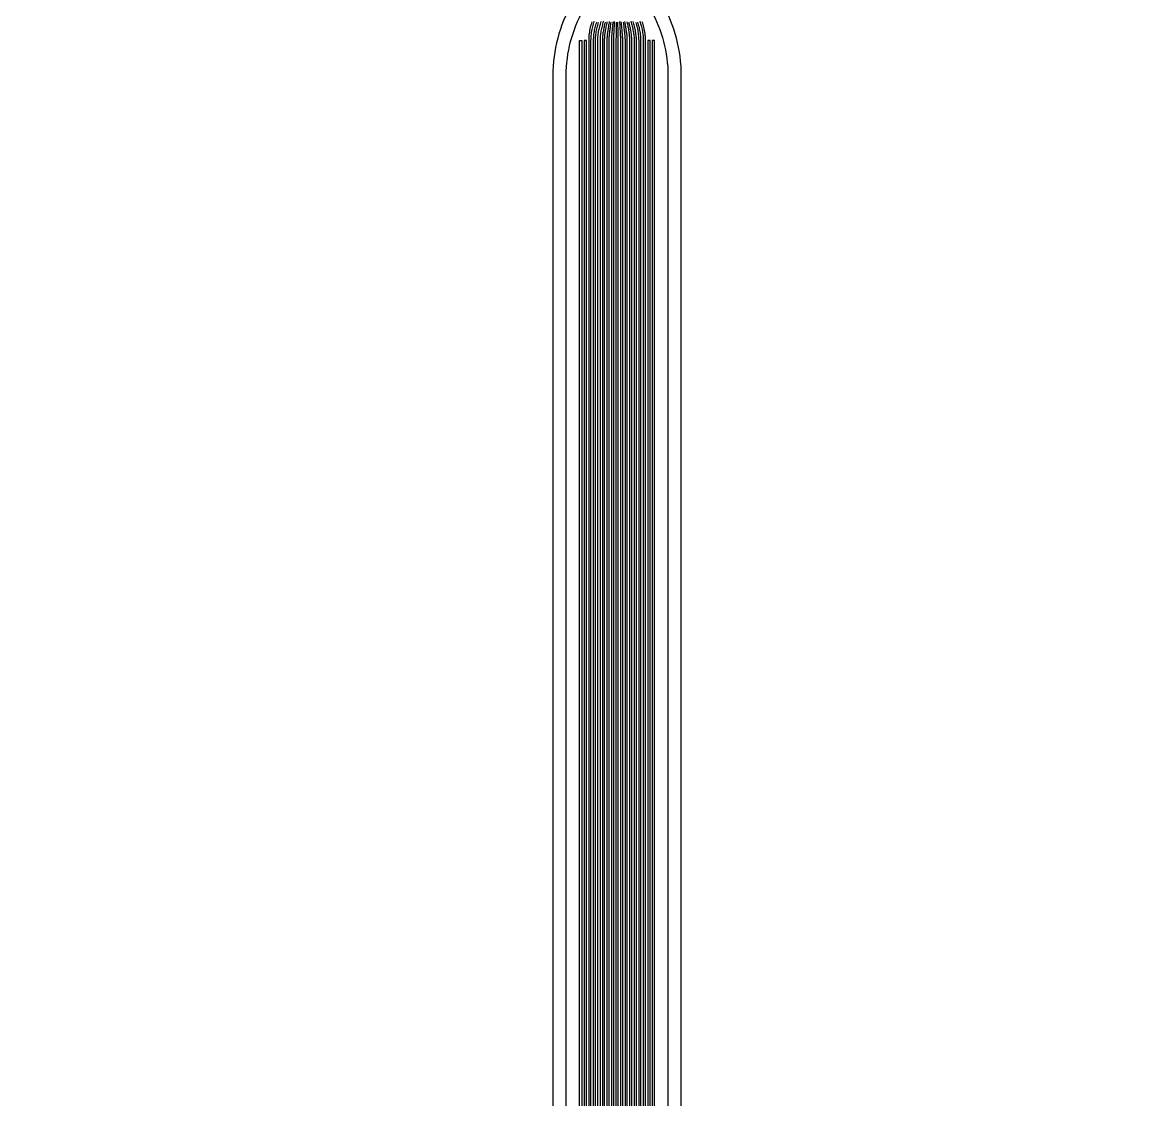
# Model space of a CAD drawing. Header units: millimetres. Extents: x 0 to 9.8, y 0 to 27.1.
# Drawn here: x 0.43 to 8.83, y 13.53 to 21.59 of the extents above; entities that cross this region are included whole.
import ezdxf

# ---------------------------------------------------------------- set-up
doc = ezdxf.new("R2010")
doc.units = ezdxf.units.MM
doc.header["$MEASUREMENT"] = 0
for name, color, linetype in [('Etch Layer 1', 10, 'Continuous'), ('Etch Layer 2', 112, 'Continuous'), ('Metal Layer 1', 52, 'Continuous')]:
    doc.layers.add(name, color=color, linetype=linetype)

msp = doc.modelspace()

# ---------------------------------------------------------------- linework, layer by layer
at = {"layer": 'Etch Layer 1'}
for points in [[(5.359, 4.65), (5.359, 21.1887, 0.128513), (5.2183, 21.7269), (5.1936, 21.771, -0.128513), (5.0785, 22.2113), (5.0785, 26.85, 0.414214), (4.8785, 27.05, 0.414214), (4.6785, 26.85), (4.6785, 22.2113, -0.128513), (4.5634, 21.771), (4.5387, 21.7269, 0.128513), (4.398, 21.1887), (4.398, 4.65, -0.414214)], [(4.498, 4.45), (4.498, 21.1887, -0.128513), (4.6259, 21.6779), (4.6506, 21.7221, 0.128513), (4.7785, 22.2113), (4.7785, 26.85, -0.414214), (4.8785, 26.95, -0.414214), (4.9785, 26.85), (4.9785, 22.2113, 0.128513), (5.1064, 21.7221), (5.1311, 21.6779, -0.128513), (5.259, 21.1887), (5.259, 4.45, 0.414214)]]:
    msp.add_lwpolyline(points, format="xyb", dxfattribs=at)
at = {"layer": 'Etch Layer 2'}
for points in [[(5.359, 4.65), (5.359, 21.1887, 0.128513), (5.2183, 21.7269), (5.1936, 21.771, -0.128513), (5.0785, 22.2113), (5.0785, 26.85, 0.414214), (4.8785, 27.05, 0.414214), (4.6785, 26.85), (4.6785, 22.2113, -0.128513), (4.5634, 21.771), (4.5387, 21.7269, 0.128513), (4.398, 21.1887), (4.398, 4.65, -0.414214)], [(4.498, 4.45), (4.498, 21.1887, -0.128513), (4.6259, 21.6779), (4.6506, 21.7221, 0.128513), (4.7785, 22.2113), (4.7785, 26.85, -0.414214), (4.8785, 26.95, -0.414214), (4.9785, 26.85), (4.9785, 22.2113, 0.128513), (5.1064, 21.7221), (5.1311, 21.6779, -0.128513), (5.259, 21.1887), (5.259, 4.45, 0.414214)]]:
    msp.add_lwpolyline(points, format="xyb", dxfattribs=at)
at = {"layer": 'Metal Layer 1'}
for points in [[(4.6905, 21.5904), (4.6869, 21.5802), (4.6835, 21.5698), (4.6804, 21.5591), (4.6776, 21.5482), (4.675, 21.537), (4.6727, 21.5256), (4.6707, 21.5138), (4.6691, 21.5017), (4.6677, 21.4893), (4.6668, 21.4766), (4.6662, 21.4635), (4.666, 21.45, 0.0037), (4.666, 21.45), (4.666, 3.0185, -0.414214)], [(4.683, 2.9845), (4.683, 21.45, -0.003664), (4.683, 21.45), (4.6832, 21.4625), (4.6837, 21.4747), (4.6846, 21.4867), (4.6858, 21.4984), (4.6873, 21.5098), (4.6892, 21.521), (4.6913, 21.532), (4.6936, 21.5427), (4.6963, 21.5533), (4.6991, 21.5636), (4.7022, 21.5738), (4.7055, 21.5837), (4.709, 21.5936)], [(4.7238, 21.5868), (4.7206, 21.5771), (4.7176, 21.5673), (4.7147, 21.5574), (4.7121, 21.5474), (4.7097, 21.5372), (4.7075, 21.5269), (4.7056, 21.5164), (4.704, 21.5058), (4.7026, 21.495), (4.7015, 21.484), (4.7007, 21.4729), (4.7002, 21.4615), (4.7, 21.45, 0.003623), (4.7, 21.45), (4.7, 2.9505, -0.414214)], [(4.717, 2.9165), (4.717, 21.4499, -0.005487), (4.717, 21.4501), (4.7172, 21.4614), (4.7178, 21.4725), (4.7186, 21.4836), (4.7197, 21.4944), (4.721, 21.5051), (4.7226, 21.5156), (4.7244, 21.5259), (4.7264, 21.5362), (4.7286, 21.5463), (4.731, 21.5562), (4.7336, 21.5661), (4.7363, 21.5758), (4.7393, 21.5854)], [(4.734, 2.8825), (4.734, 21.4563, -0.010374), (4.734, 21.4565), (4.7345, 21.4693), (4.7352, 21.4788), (4.7361, 21.4884), (4.7372, 21.4979), (4.7386, 21.5074), (4.7401, 21.5169), (4.7419, 21.5263), (4.7438, 21.5358), (4.7459, 21.5452), (4.7482, 21.5546), (4.7507, 21.564), (4.7533, 21.5734), (4.756, 21.5828), (4.7588, 21.5922)], [(4.7755, 21.5944), (4.7729, 21.5851), (4.7704, 21.5757), (4.768, 21.5664), (4.7657, 21.5572), (4.7635, 21.548), (4.7615, 21.5389), (4.7597, 21.5298), (4.7579, 21.5207), (4.7564, 21.5117), (4.755, 21.5027), (4.7538, 21.4938), (4.7528, 21.485), (4.752, 21.4762), (4.7515, 21.4674), (4.7511, 21.4587), (4.751, 21.45, 0.003446), (4.751, 21.45), (4.751, 2.8485, -0.414214)], [(4.7892, 21.5875), (4.787, 21.5781), (4.7848, 21.5688), (4.7827, 21.5597), (4.7807, 21.5506), (4.7789, 21.5416), (4.7771, 21.5327), (4.7755, 21.5239), (4.774, 21.5152), (4.7727, 21.5066), (4.7715, 21.4982), (4.7705, 21.4898), (4.7696, 21.4816), (4.7689, 21.4735), (4.7684, 21.4656), (4.768, 21.4551, 0.009724), (4.768, 21.455), (4.768, 2.8145, -0.414214)], [(4.785, 2.7805), (4.785, 21.4543, -0.009262), (4.785, 21.4545), (4.7853, 21.4637), (4.7858, 21.4709), (4.7863, 21.4783), (4.7871, 21.4859), (4.7879, 21.4936), (4.789, 21.5016), (4.7901, 21.5097), (4.7913, 21.518), (4.7927, 21.5265), (4.7942, 21.5351), (4.7958, 21.5439), (4.7975, 21.5529), (4.7992, 21.562), (4.8011, 21.5712), (4.803, 21.5806), (4.805, 21.5901)], [(4.82, 21.5929), (4.8183, 21.5832), (4.8167, 21.5736), (4.8151, 21.5643), (4.8136, 21.5551), (4.8122, 21.5461), (4.8108, 21.5373), (4.8095, 21.5287), (4.8083, 21.5203), (4.8072, 21.5121), (4.8062, 21.5042), (4.8052, 21.4965), (4.8044, 21.4891), (4.8037, 21.4819), (4.8031, 21.4749), (4.8026, 21.4683), (4.8023, 21.4619), (4.802, 21.4538, 0.008667), (4.802, 21.4536), (4.802, 2.7465, -0.414214)], [(4.819, 2.7125), (4.819, 21.453, -0.007872), (4.819, 21.4531), (4.8192, 21.4601), (4.8195, 21.4656), (4.8199, 21.4716), (4.8203, 21.4779), (4.8209, 21.4845), (4.8215, 21.4914), (4.8222, 21.4987), (4.823, 21.5063), (4.8239, 21.5141), (4.8249, 21.5223), (4.8259, 21.5307), (4.8269, 21.5393), (4.8281, 21.5482), (4.8292, 21.5574), (4.8304, 21.5667), (4.8317, 21.5763), (4.833, 21.5861)], [(4.847, 21.5893), (4.846, 21.5793), (4.8451, 21.5694), (4.8442, 21.5598), (4.8433, 21.5504), (4.8425, 21.5413), (4.8417, 21.5325), (4.8409, 21.524), (4.8402, 21.5158), (4.8395, 21.5079), (4.8389, 21.5004), (4.8383, 21.4932), (4.8378, 21.4864), (4.8373, 21.4799), (4.8369, 21.4739), (4.8366, 21.4682), (4.8363, 21.463), (4.8362, 21.4582), (4.836, 21.4525, 0.006756), (4.836, 21.4523), (4.836, 2.6785, -0.414214)], [(4.853, 2.6445), (4.853, 21.45, -0.002043), (4.853, 21.45), (4.853, 21.4529), (4.8531, 21.4564), (4.8532, 21.4604), (4.8534, 21.4649), (4.8536, 21.4699), (4.8538, 21.4754), (4.8541, 21.4813), (4.8544, 21.4877), (4.8547, 21.4945), (4.8551, 21.5018), (4.8555, 21.5094), (4.8559, 21.5174), (4.8564, 21.5257), (4.8569, 21.5345), (4.8574, 21.5435), (4.8579, 21.5529), (4.8584, 21.5625), (4.859, 21.5725), (4.8596, 21.5827), (4.8602, 21.5931)], [(4.8724, 21.5866), (4.8722, 21.576), (4.872, 21.5656), (4.8718, 21.5556), (4.8716, 21.5459), (4.8715, 21.5366), (4.8713, 21.5276), (4.8711, 21.519), (4.871, 21.5107), (4.8708, 21.5029), (4.8707, 21.4956), (4.8706, 21.4887), (4.8705, 21.4822), (4.8704, 21.4763), (4.8703, 21.4708), (4.8702, 21.4659), (4.8701, 21.4616), (4.8701, 21.4578), (4.87, 21.4529, 0.001983), (4.87, 21.4529), (4.87, 21.45), (4.87, 2.6105, -0.414214)], [(4.887, 2.5765), (4.887, 21.4511, 0.002264), (4.887, 21.4511), (4.887, 21.4546), (4.8869, 21.4578), (4.8869, 21.4616), (4.8868, 21.4659), (4.8867, 21.4708), (4.8866, 21.4763), (4.8865, 21.4822), (4.8864, 21.4887), (4.8863, 21.4956), (4.8862, 21.5029), (4.886, 21.5107), (4.8859, 21.519), (4.8857, 21.5276), (4.8855, 21.5366), (4.8854, 21.5459), (4.8852, 21.5556), (4.885, 21.5656), (4.8848, 21.576), (4.8846, 21.5866)], [(4.8968, 21.5931), (4.8974, 21.5827), (4.898, 21.5725), (4.8986, 21.5625), (4.8991, 21.5529), (4.8996, 21.5435), (4.9001, 21.5345), (4.9006, 21.5257), (4.9011, 21.5174), (4.9015, 21.5094), (4.9019, 21.5018), (4.9023, 21.4945), (4.9026, 21.4877), (4.9029, 21.4813), (4.9032, 21.4754), (4.9034, 21.4699), (4.9036, 21.4649), (4.9038, 21.4604), (4.9039, 21.4564), (4.904, 21.4529), (4.904, 21.45, -0.002043), (4.904, 21.45), (4.904, 2.5765, 0.414214)], [(4.921, 2.6105), (4.921, 21.4523, 0.006756), (4.921, 21.4525), (4.9208, 21.4582), (4.9207, 21.463), (4.9204, 21.4682), (4.9201, 21.4739), (4.9197, 21.4799), (4.9192, 21.4864), (4.9187, 21.4932), (4.9181, 21.5004), (4.9175, 21.5079), (4.9168, 21.5158), (4.9161, 21.524), (4.9153, 21.5325), (4.9145, 21.5413), (4.9137, 21.5504), (4.9128, 21.5598), (4.9119, 21.5694), (4.911, 21.5793), (4.91, 21.5893)], [(4.924, 21.5861), (4.9253, 21.5763), (4.9266, 21.5667), (4.9278, 21.5574), (4.9289, 21.5482), (4.9301, 21.5393), (4.9311, 21.5307), (4.9321, 21.5223), (4.9331, 21.5141), (4.934, 21.5063), (4.9348, 21.4987), (4.9355, 21.4914), (4.9361, 21.4845), (4.9367, 21.4779), (4.9371, 21.4716), (4.9375, 21.4656), (4.9378, 21.4601), (4.9379, 21.4548), (4.938, 21.45, -0.002881), (4.938, 21.45), (4.938, 2.6445, 0.414214)], [(4.955, 2.6785), (4.955, 21.4536, 0.008667), (4.955, 21.4538), (4.9547, 21.4619), (4.9544, 21.4683), (4.9539, 21.4749), (4.9533, 21.4819), (4.9526, 21.4891), (4.9518, 21.4965), (4.9508, 21.5042), (4.9498, 21.5121), (4.9487, 21.5203), (4.9475, 21.5287), (4.9462, 21.5373), (4.9448, 21.5461), (4.9434, 21.5551), (4.9419, 21.5643), (4.9403, 21.5736), (4.9387, 21.5832), (4.937, 21.5929)], [(4.952, 21.5901), (4.954, 21.5806), (4.9559, 21.5712), (4.9578, 21.562), (4.9595, 21.5529), (4.9612, 21.5439), (4.9628, 21.5351), (4.9643, 21.5265), (4.9657, 21.518), (4.9669, 21.5097), (4.968, 21.5016), (4.9691, 21.4936), (4.9699, 21.4859), (4.9707, 21.4783), (4.9712, 21.4709), (4.9717, 21.4637), (4.972, 21.4545, -0.009262), (4.972, 21.4543), (4.972, 2.7125, 0.414214)], [(4.989, 2.7465), (4.989, 21.455, 0.009724), (4.989, 21.4551), (4.9886, 21.4656), (4.9881, 21.4735), (4.9874, 21.4816), (4.9865, 21.4898), (4.9855, 21.4982), (4.9843, 21.5066), (4.983, 21.5152), (4.9815, 21.5239), (4.9799, 21.5327), (4.9781, 21.5416), (4.9763, 21.5506), (4.9743, 21.5597), (4.9722, 21.5688), (4.97, 21.5781), (4.9678, 21.5875)], [(4.9815, 21.5944), (4.9841, 21.5851), (4.9866, 21.5757), (4.989, 21.5664), (4.9913, 21.5572), (4.9935, 21.548), (4.9955, 21.5389), (4.9973, 21.5298), (4.9991, 21.5207), (5.0006, 21.5117), (5.002, 21.5027), (5.0032, 21.4938), (5.0042, 21.485), (5.005, 21.4762), (5.0055, 21.4674), (5.006, 21.4558, -0.010094), (5.006, 21.4556), (5.006, 2.7805, 0.414214)], [(5.023, 2.8145), (5.023, 21.45, 0.003509), (5.023, 21.45), (5.0229, 21.4597), (5.0225, 21.4693), (5.0218, 21.4788), (5.0209, 21.4884), (5.0198, 21.4979), (5.0184, 21.5074), (5.0169, 21.5169), (5.0151, 21.5263), (5.0132, 21.5358), (5.0111, 21.5452), (5.0088, 21.5546), (5.0063, 21.564), (5.0037, 21.5734), (5.001, 21.5828), (4.9982, 21.5922)], [(5.0177, 21.5854), (5.0207, 21.5758), (5.0234, 21.5661), (5.026, 21.5562), (5.0284, 21.5463), (5.0306, 21.5362), (5.0326, 21.5259), (5.0344, 21.5156), (5.036, 21.5051), (5.0373, 21.4944), (5.0384, 21.4836), (5.0392, 21.4725), (5.0398, 21.4614), (5.04, 21.4501, -0.005487), (5.04, 21.4499), (5.04, 2.8485, 0.414214)], [(5.057, 2.8825), (5.057, 21.45, 0.003623), (5.057, 21.45), (5.0568, 21.4615), (5.0563, 21.4729), (5.0555, 21.484), (5.0544, 21.495), (5.053, 21.5058), (5.0514, 21.5164), (5.0495, 21.5269), (5.0473, 21.5372), (5.0449, 21.5474), (5.0423, 21.5574), (5.0394, 21.5673), (5.0364, 21.5771), (5.0332, 21.5868)], [(5.048, 21.5936), (5.0515, 21.5837), (5.0548, 21.5738), (5.0579, 21.5636), (5.0607, 21.5533), (5.0634, 21.5427), (5.0657, 21.532), (5.0678, 21.521), (5.0697, 21.5098), (5.0712, 21.4984), (5.0724, 21.4867), (5.0733, 21.4747), (5.0738, 21.4625), (5.074, 21.45, -0.003664), (5.074, 21.45), (5.074, 2.9165, 0.414214)], [(5.091, 2.9505), (5.091, 21.45, 0.0037), (5.091, 21.45), (5.0908, 21.4635), (5.0902, 21.4766), (5.0893, 21.4893), (5.0879, 21.5017), (5.0863, 21.5138), (5.0843, 21.5256), (5.082, 21.537), (5.0794, 21.5482), (5.0766, 21.5591), (5.0735, 21.5698), (5.0701, 21.5802), (5.0665, 21.5904)]]:
    msp.add_lwpolyline(points, format="xyb", dxfattribs=at)
for points in [[(0.428, 0.235), (0.428, 2.165, -0.414214), (0.463, 2.2), (0.501, 2.2, 0.414214), (0.586, 2.285), (0.586, 2.993, -0.414214), (0.671, 3.078), (4.5215, 3.078, 0.414214), (4.598, 3.1545), (4.598, 21.45), (4.615, 21.45), (4.615, 3.1205, -0.414214), (4.5385, 3.044), (0.705, 3.044, 0.414214), (0.62, 2.959), (0.62, 2.285, 0.414214), (0.705, 2.2), (0.743, 2.2, -0.414214), (0.778, 2.165), (0.778, 0.235, -0.414214), (0.743, 0.2), (0.463, 0.2, -0.414214)], [(0.966, 0.2), (1.246, 0.2, 0.414214), (1.281, 0.235), (1.281, 2.165, 0.414214), (1.246, 2.2), (1.208, 2.2, -0.414214), (1.123, 2.285), (1.123, 2.891, -0.414214), (1.208, 2.976), (4.5725, 2.976, 0.414214), (4.649, 3.0525), (4.649, 21.45), (4.632, 21.45), (4.632, 3.0865, -0.414214), (4.5555, 3.01), (1.174, 3.01, 0.414214), (1.089, 2.925), (1.089, 2.285, -0.414214), (1.004, 2.2), (0.966, 2.2, 0.414214), (0.931, 2.165), (0.931, 0.235, 0.414214)], [(8.008, 0.2), (8.288, 0.2, 0.414214), (8.323, 0.235), (8.323, 2.165, 0.414214), (8.288, 2.2), (8.284, 2.2, -0.414214), (8.199, 2.285), (8.199, 2.857, 0.414214), (8.114, 2.942), (5.2015, 2.942, -0.414214), (5.125, 3.0185), (5.125, 21.45), (5.108, 21.45), (5.108, 2.9845, 0.414214), (5.1845, 2.908), (8.08, 2.908, -0.414214), (8.165, 2.823), (8.165, 2.285, -0.414214), (8.08, 2.2), (8.008, 2.2, 0.414214), (7.973, 2.165), (7.973, 0.235, 0.414214)], [(8.476, 2.165), (8.476, 0.235, 0.414214), (8.511, 0.2), (8.791, 0.2, 0.414214), (8.826, 0.235), (8.826, 2.165, 0.414214), (8.791, 2.2), (8.787, 2.2, -0.414214), (8.702, 2.285), (8.702, 2.925, 0.414214), (8.617, 3.01), (5.2355, 3.01, -0.414214), (5.159, 3.0865), (5.159, 21.45), (5.142, 21.45), (5.142, 3.0525, 0.414214), (5.2185, 2.976), (8.583, 2.976, -0.414214), (8.668, 2.891), (8.668, 2.285, -0.414214), (8.583, 2.2), (8.511, 2.2, 0.414214)]]:
    msp.add_lwpolyline(points, format="xyb", close=True, dxfattribs=at)

doc.saveas('drawing.dxf')
